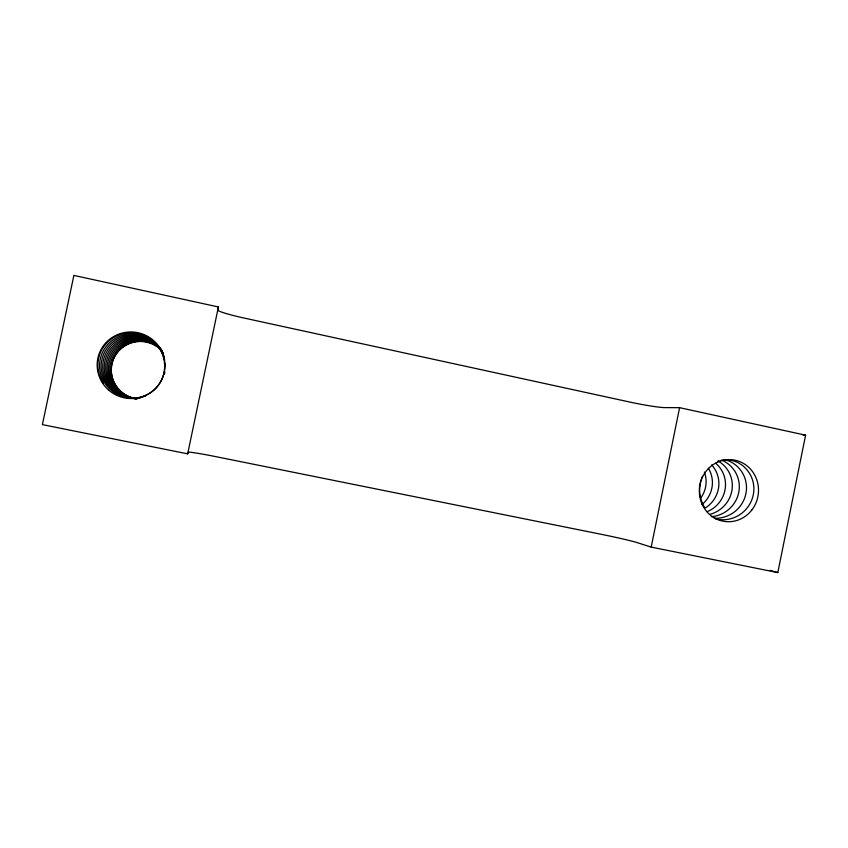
<?xml version="1.0" encoding="UTF-8"?>
<svg xmlns="http://www.w3.org/2000/svg" width="848" height="848" viewBox="0 0 848 848"><rect width="100%" height="100%" fill="white"/><g stroke="black" fill="none" stroke-linecap="round" stroke-linejoin="round"><path stroke-width="1.27" d="M218.402 306.965L218.137 310.241A29.15 2.162 12.2 0 0 242.252 317.65L629.767 402.047A28.154 1.961 10.9 0 0 664.832 407.612L679.598 407.676L805.6 435.183L777.807 572.591L651.179 547.108L637.283 542.656A28.196 1.028 12.1 0 0 602.674 534.6L213.304 456.139A29.192 1.134 11.4 0 0 188.415 452.26L187.673 453.85L42.4 424.615L73.882 275.409L218.402 306.965L187.673 453.85M651.179 547.108L679.598 407.676M802.971 435.056L805.6 435.183M770.26 570.375L777.807 572.591M135.076 398.846A29.648 29.118 11 0 1 114.756 356.552A29.648 29.118 11 0 1 161.618 349.588M162.339 351.199A29.881 29.097 17.9 0 0 121.773 346.238A29.881 29.097 17.9 0 0 114.787 385.469A29.818 29.288 38.6 0 0 136.369 398.634M140.98 397.723A31.959 31.387 38.9 0 1 139.03 398.051M137.058 398.253A31.959 31.387 38.9 0 1 107.972 384.017A32.033 31.164 17.4 0 1 117.098 340.907A32.033 31.164 17.4 0 1 161.353 350.478A31.503 30.941 38.9 0 1 163.314 353.902M162.646 353.15A31.959 31.387 38.9 0 0 160.654 349.694A32.5 31.609 17.4 0 0 115.752 339.963A32.5 31.609 17.4 0 0 106.498 383.699A32.425 31.842 39 0 0 139.984 397.606M163.473 354.973A31.959 31.387 38.9 0 1 164.183 356.828M161.724 350.563A29.479 28.715 18 0 0 122.218 347.553A29.479 28.715 18 0 0 116.038 385.734A29.426 28.906 38.6 0 0 137.334 398.73A30.221 29.691 38.7 0 1 113.494 385.193A30.284 29.489 17.8 0 1 120.586 345.433A30.284 29.489 17.8 0 1 161.692 350.468M137.153 398.539A31.069 30.507 38.8 0 1 110.812 384.621A31.132 30.305 17.6 0 1 118.879 343.217A31.132 30.305 17.6 0 1 161.576 350.436M163.049 352.906A31.069 30.507 38.8 0 0 162.032 351.252A31.577 30.729 17.5 0 0 118.413 341.818A31.577 30.729 17.5 0 0 109.413 384.324A31.503 30.941 38.9 0 0 136.125 398.433M103.403 383.042A33.475 32.542 17.2 0 1 112.943 338.013A33.475 32.542 17.2 0 1 159.191 348.04A32.902 32.309 39.1 0 1 150.213 392.9A32.902 32.309 39.1 0 1 104.972 383.37A32.977 32.065 17.3 0 1 114.374 339.009A32.977 32.065 17.3 0 1 159.933 348.878A32.425 31.842 39 0 1 164.607 359.997M145.739 395.878A32.425 31.842 39 0 1 141.934 397.15M165.201 363.983A32.425 31.842 39 0 1 165.307 365.986M164.883 371.986A32.425 31.842 39 0 1 164.491 373.947M162.233 351.189A30.698 29.892 17.7 0 0 120.13 344.076A30.698 29.892 17.7 0 0 112.169 384.907A30.634 30.093 38.7 0 0 136.242 398.592M711.228 516.676A29.786 28.991 -40.4 0 0 735.068 471.583A29.86 26.786 83.8 0 0 721.924 460.263M704.656 507.592A30.698 27.443 83.9 0 1 701.116 479.873M701.731 478.081A30.698 27.443 83.9 0 1 702.451 476.332M717.493 461.545A30.698 27.443 83.9 0 1 719.125 460.973M720.789 460.517A30.698 27.443 83.9 0 1 722.485 460.178M724.192 459.955A30.698 27.443 83.9 0 1 749.537 473.396A30.623 29.765 -40.6 0 1 747.745 507.178A30.623 29.765 -40.6 0 1 715.617 518.944M704.37 472.039A27.899 27.21 -39.9 0 1 700.586 498.274M714.281 518.213A30.199 29.373 -40.5 0 0 742.042 503.458A30.199 29.373 -40.5 0 0 742.201 472.474A30.274 27.104 83.9 0 0 723.948 459.542M708.356 468.234A28.26 27.549 -40 0 1 701.943 504.571M705.356 507.952A28.62 27.899 -40.1 0 0 714.779 469.039A28.694 25.853 83.7 0 0 711.642 464.895M706.956 511.757A29.002 28.249 -40.2 0 0 721.362 469.866A29.076 26.161 83.8 0 0 715.712 463.262M710.03 514.312A29.394 28.62 -40.3 0 0 728.125 470.714A29.468 26.468 83.8 0 0 718.192 461.036M699.706 484.558A27.549 26.882 -39.8 0 1 699.409 486.243M752.038 509.733A31.079 29.563 -82.1 0 0 733.382 459.913A31.079 29.563 -82.1 0 0 701.36 502.366A31.079 29.563 -82.1 0 0 752.038 509.733M108.544 389.985A33.931 33.273 11.4 0 0 164.268 372.208A33.931 33.273 11.4 0 0 120.374 333.571A33.931 33.273 11.4 0 0 108.544 389.985"/></g></svg>
